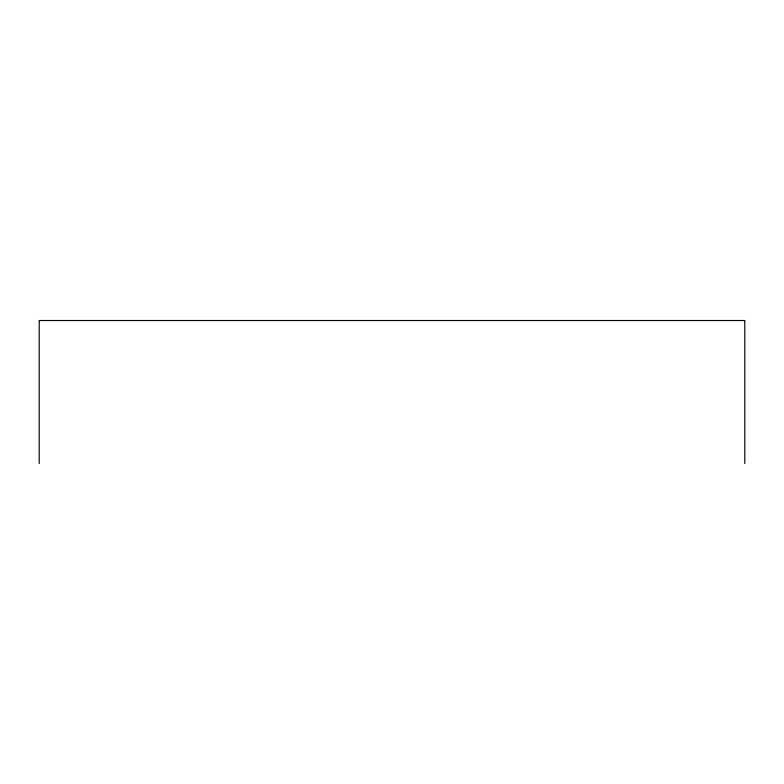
<?xml version="1.0" encoding="UTF-8"?>
<svg xmlns="http://www.w3.org/2000/svg" width="784" height="784" viewBox="0 0 784 784"><rect width="100%" height="100%" fill="white"/><g stroke="black" fill="none" stroke-linecap="round" stroke-linejoin="round"><path stroke-width="1.18" d="M744.8 463.481L744.8 320.519L39.2 320.519L39.2 463.481"/></g></svg>
